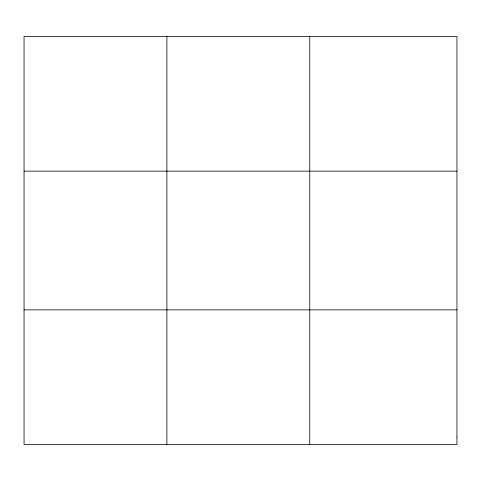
<?xml version="1.0" encoding="UTF-8"?>
<svg xmlns="http://www.w3.org/2000/svg" width="481" height="481" viewBox="0 0 481 481"><rect width="100%" height="100%" fill="white"/><g stroke="black" fill="none" stroke-linecap="round" stroke-linejoin="round"><path stroke-width="0.72" d="M166.907 36.478L166.907 444.522M309.764 36.478L309.764 444.522M24.05 171.134L456.95 171.134M24.05 309.866L456.95 309.866M456.95 437.043L456.95 444.522L24.05 444.522L24.05 36.478L456.95 36.478L456.95 437.043"/></g></svg>
